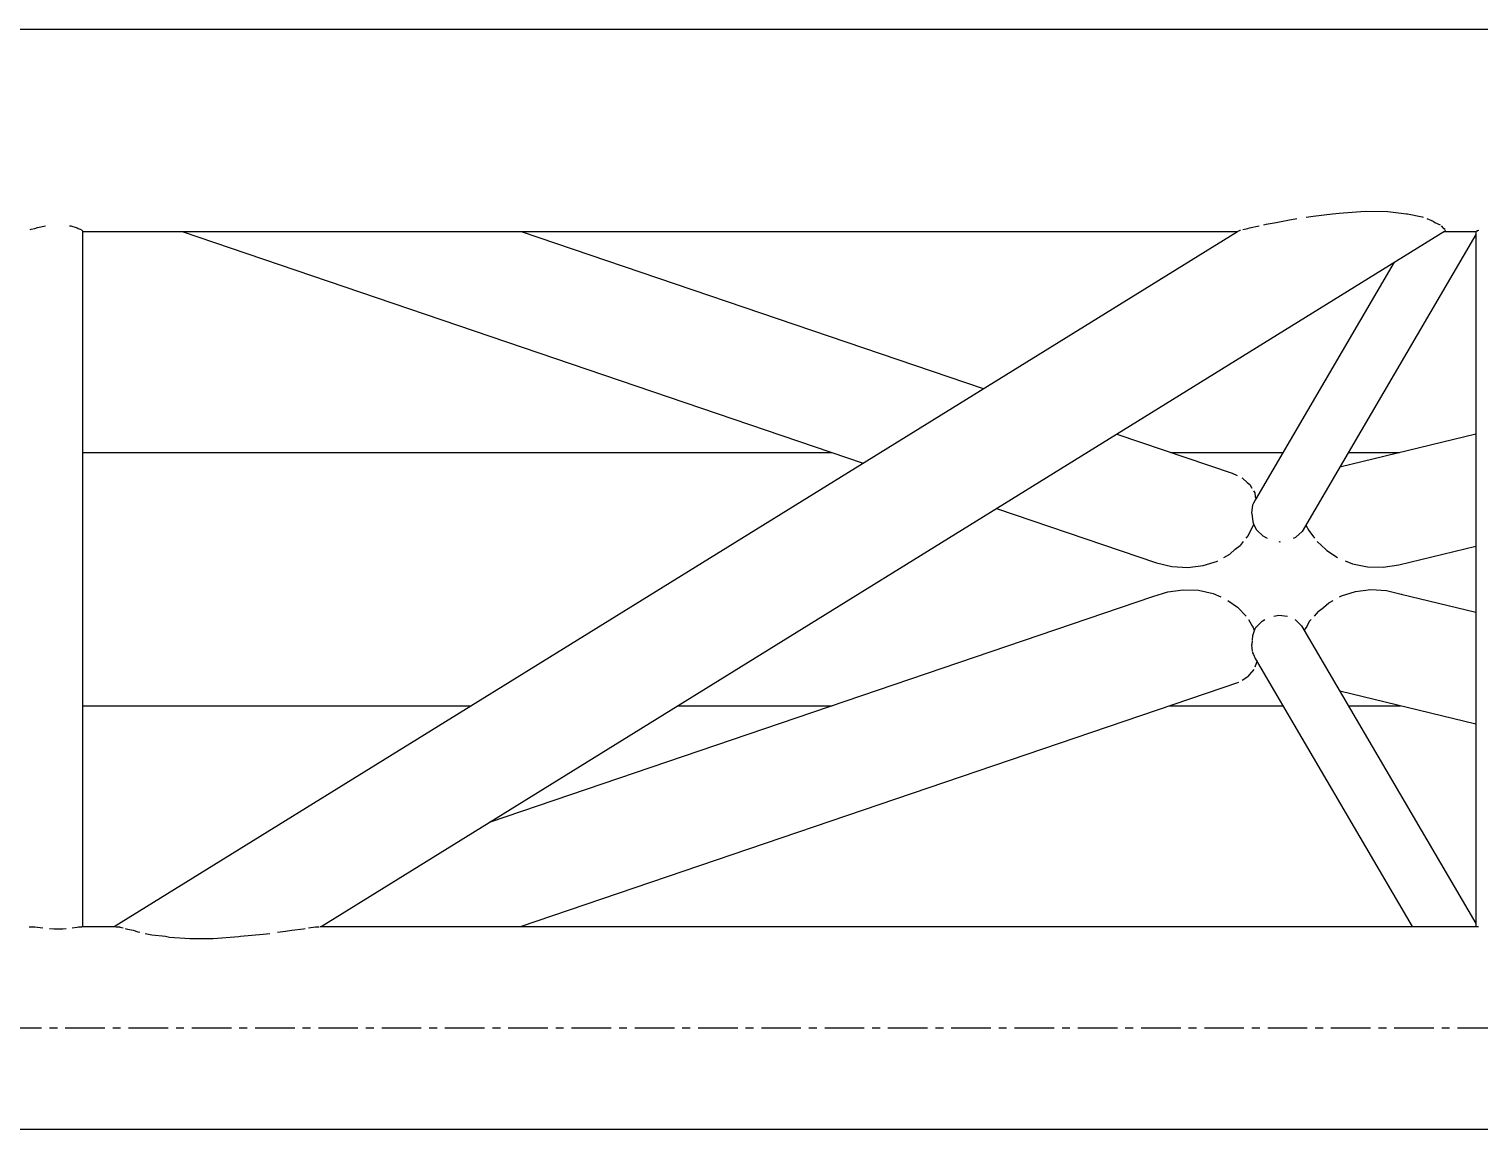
# Model space of a CAD drawing. Header units: millimetres. Extents: x 5143 to 30813, y 232 to 21408.
# Drawn here: x 24006.9 to 24297.9, y 13990 to 14210.6 of the extents above; entities that cross this region are included whole.
import ezdxf

# ---------------------------------------------------------------- set-up
doc = ezdxf.new("R2010")
doc.units = ezdxf.units.MM
doc.header["$LTSCALE"] = 0.25
doc.linetypes.add('CENTER', pattern=[50.8, 31.75, -6.35, 6.35, -6.35])
doc.linetypes.add('XKITLINE00', pattern=[0])

msp = doc.modelspace()

# ---------------------------------------------------------------- linework, layer by layer
at = {"color": 8, "linetype": 'XKITLINE00'}
for p, q in [((23551.03, 14210.57), (24815.89, 14210.57)), ((24269.84, 14173.67), (24275.03, 14174.05)), ((24275.03, 14174.05), (24279.61, 14174.01)), ((24279.61, 14174.01), (24283.37, 14173.54)), ((24008.62, 14170.76), (24010.21, 14171.11)), ((24015.07, 14171.11), (24015.32, 14171.08)), ((24251.84, 14170.67), (24253.79, 14171.11)), ((24254.7, 14171.31), (24255.2, 14171.43)), ((24255.2, 14171.43), (24257.19, 14171.74)), ((24257.19, 14171.74), (24259.57, 14172.26)), ((24259.57, 14172.26), (24261.37, 14172.55)), ((24263.24, 14172.85), (24264.6, 14173.07)), ((24264.6, 14173.07), (24268.52, 14173.48)), ((24268.52, 14173.48), (24269.84, 14173.67)), ((24283.37, 14173.54), (24283.55, 14173.48)), ((24283.55, 14173.48), (24286.5, 14172.92)), ((24286.5, 14172.92), (24286.69, 14172.85)), ((24287.45, 14172.55), (24288.68, 14172.07)), ((24288.68, 14172.07), (24289.02, 14171.74)), ((24289.02, 14171.74), (24290.11, 14171.31)), ((24290.34, 14171.11), (24290.81, 14170.56)), ((24007.15, 14170.35), (24007.36, 14170.43)), ((24007.36, 14170.43), (24008.11, 14170.56)), ((24008.11, 14170.56), (24008.62, 14170.76)), ((24015.32, 14171.08), (24016.58, 14170.71)), ((24016.58, 14170.71), (24016.81, 14170.56)), ((24016.81, 14170.56), (24017.39, 14170.39)), ((24017.39, 14170.39), (24017.43, 14170.35)), ((24017.53, 14170.25), (24017.67, 14170.11)), ((24017.67, 14170.11), (24017.67, 14030.57)), ((24017.67, 14169.97), (24249.4, 14169.97)), ((24024.04, 14030.57), (24249.43, 14169.99)), ((24037.67, 14169.97), (24174.31, 14123.52)), ((24065.53, 14030.57), (24291.16, 14170.14)), ((24105.7, 14169.97), (24198.43, 14138.45)), ((24249.43, 14169.99), (24249.49, 14170)), ((24249.43, 14169.99), (24249.47, 14169.98)), ((24249.47, 14169.98), (24249.95, 14170.23)), ((24249.95, 14170.23), (24250.07, 14170.25)), ((24250.53, 14170.35), (24251.51, 14170.56)), ((24251.51, 14170.56), (24251.84, 14170.67)), ((24297.26, 14169.34), (24262.42, 14109.83)), ((24290.81, 14170.56), (24290.9, 14170.54)), ((24290.89, 14169.97), (24297.26, 14169.97)), ((24290.9, 14170.54), (24291.02, 14170.35)), ((24291.09, 14170.25), (24291.16, 14170.14)), ((24297.26, 14169.99), (24297.34, 14170)), ((24297.26, 14169.99), (24297.38, 14169.98)), ((24297.26, 14169.99), (24297.26, 14030.57)), ((24297.54, 14170.15), (24297.38, 14169.98)), ((24297.54, 14170.15), (24297.85, 14170.25)), ((24280.89, 14163.79), (24253.04, 14116.23)), ((24225.21, 14129.35), (24248.38, 14121.47)), ((24269.99, 14122.77), (24297.26, 14129.4)), ((24017.67, 14125.67), (24167.98, 14125.67)), ((24236.01, 14125.67), (24258.57, 14125.67)), ((24271.69, 14125.67), (24281.92, 14125.67)), ((24248.38, 14121.47), (24249.37, 14121.01)), ((24250.3, 14120.59), (24250.44, 14120.52)), ((24250.44, 14120.52), (24251.4, 14119.63)), ((24251.4, 14119.63), (24251.92, 14119.21)), ((24251.92, 14119.21), (24252.35, 14118.47)), ((24252.66, 14117.96), (24252.91, 14117.53)), ((24253.04, 14116.23), (24252.67, 14115.49)), ((24252.91, 14117.53), (24253.01, 14116.81)), ((24253.01, 14116.81), (24253.13, 14116.41)), ((24201.08, 14114.42), (24233.21, 14103.5)), ((24252.47, 14115.11), (24252.28, 14113.57)), ((24252.28, 14113.57), (24252.32, 14113.38)), ((24252.32, 14113.38), (24252.49, 14111.74)), ((24252.67, 14115.49), (24252.47, 14115.11)), ((24252.02, 14110.02), (24251.58, 14109.02)), ((24252.68, 14111.17), (24252.02, 14110.02)), ((24252.49, 14111.74), (24252.69, 14111.14)), ((24252.69, 14111.14), (24253.27, 14110.14)), ((24253.27, 14110.14), (24253.39, 14110.02)), ((24253.39, 14110.02), (24254.53, 14108.9)), ((24263.16, 14111.1), (24263.78, 14110.01)), ((24263.78, 14110.01), (24264.89, 14108.46)), ((24250.58, 14107.77), (24249.96, 14106.99)), ((24251.58, 14109.02), (24251.13, 14108.46)), ((24254.53, 14108.9), (24255.37, 14108.46)), ((24257.73, 14107.77), (24257.86, 14107.75)), ((24257.86, 14107.75), (24258.08, 14107.77)), ((24260.71, 14108.46), (24261.18, 14108.67)), ((24261.18, 14108.67), (24262.42, 14109.83)), ((24265.43, 14107.77), (24267.18, 14106.22)), ((24246.73, 14104.6), (24247.88, 14105.24)), ((24247.88, 14105.24), (24248.98, 14106.23)), ((24248.98, 14106.23), (24249.96, 14106.99)), ((24267.18, 14106.22), (24267.39, 14106)), ((24267.39, 14106), (24269.48, 14104.6)), ((24281.82, 14103.11), (24297.26, 14106.87)), ((24233.21, 14103.5), (24236.29, 14102.79)), ((24236.29, 14102.79), (24239.45, 14102.61)), ((24239.45, 14102.61), (24242.54, 14102.98)), ((24242.54, 14102.98), (24245.4, 14103.87)), ((24245.4, 14103.87), (24245.44, 14103.89)), ((24271.08, 14103.89), (24272.5, 14103.32)), ((24272.5, 14103.32), (24275.53, 14102.71)), ((24275.53, 14102.71), (24278.69, 14102.64)), ((24278.69, 14102.64), (24281.82, 14103.11)), ((24099.36, 14051.5), (24232.48, 14096.75)), ((24232.48, 14096.75), (24235.43, 14097.7)), ((24235.43, 14097.7), (24238.53, 14098.13)), ((24238.53, 14098.13), (24241.64, 14098.02)), ((24241.64, 14098.02), (24244.58, 14097.37)), ((24244.58, 14097.37), (24246.12, 14096.69)), ((24247.53, 14095.99), (24249.44, 14094.61)), ((24266.67, 14094.54), (24267.78, 14095.51)), ((24267.78, 14095.51), (24268.65, 14095.99)), ((24269.93, 14096.69), (24270.29, 14096.89)), ((24270.29, 14096.89), (24273.14, 14097.78)), ((24273.14, 14097.78), (24276.2, 14098.15)), ((24276.2, 14098.15), (24279.31, 14097.97)), ((24279.31, 14097.97), (24282.31, 14097.25)), ((24282.31, 14097.25), (24282.4, 14097.22)), ((24282.31, 14097.25), (24297.26, 14093.62)), ((24249.44, 14094.61), (24249.49, 14094.54)), ((24249.49, 14094.54), (24251.2, 14092.81)), ((24256.71, 14092.81), (24257.74, 14093)), ((24257.74, 14093), (24259.49, 14092.8)), ((24265.62, 14093.76), (24264.8, 14092.81)), ((24265.62, 14093.76), (24266.67, 14094.54)), ((24251.63, 14092.13), (24252.45, 14090.73)), ((24252.45, 14090.73), (24252.59, 14090.55)), ((24252.8, 14089.87), (24252.46, 14088.86)), ((24252.59, 14090.55), (24252.82, 14089.94)), ((24252.86, 14090.09), (24252.8, 14089.87)), ((24253.15, 14090.6), (24252.86, 14090.09)), ((24253.15, 14090.6), (24253.3, 14090.73)), ((24253.3, 14090.73), (24254.41, 14091.84)), ((24254.41, 14091.84), (24254.96, 14092.13)), ((24260.93, 14092.13), (24261.06, 14092.08)), ((24261.06, 14092.08), (24262.3, 14090.91)), ((24262.3, 14090.91), (24297.26, 14031.21)), ((24263.34, 14090.73), (24262.83, 14090)), ((24263.85, 14091.72), (24263.34, 14090.73)), ((24264.21, 14092.13), (24263.85, 14091.72)), ((24252.29, 14087.22), (24252.26, 14087.02)), ((24252.26, 14087.02), (24252.41, 14085.77)), ((24252.36, 14087.92), (24252.29, 14087.22)), ((24252.46, 14088.86), (24252.38, 14088.08)), ((24252.42, 14085.64), (24252.44, 14085.48)), ((24252.44, 14085.48), (24252.64, 14085.1)), ((24252.64, 14085.1), (24253.02, 14084.36)), ((24253.4, 14083.85), (24252.94, 14082.61)), ((24253.02, 14084.36), (24253.15, 14084.27)), ((24253.02, 14084.36), (24284.51, 14030.57)), ((24251.76, 14081.06), (24251.5, 14080.71)), ((24252.69, 14082.11), (24251.76, 14081.06)), ((24105.56, 14030.57), (24249.74, 14079.59)), ((24250.35, 14079.98), (24251.5, 14080.71)), ((24269.95, 14077.85), (24297.26, 14071.21)), ((24017.67, 14074.87), (24095.66, 14074.87)), ((24137.15, 14074.87), (24168.12, 14074.87)), ((24235.87, 14074.87), (24258.65, 14074.87)), ((24271.69, 14074.87), (24282.18, 14074.87)), ((24006.98, 14030.54), (24007.36, 14030.54)), ((24007.36, 14030.54), (24008.11, 14030.53)), ((24008.11, 14030.53), (24008.62, 14030.42)), ((24008.62, 14030.42), (24009.67, 14030.29)), ((24011.04, 14030.18), (24011.97, 14030.13)), ((24011.97, 14030.13), (24013.73, 14030.13)), ((24013.73, 14030.13), (24014.39, 14030.18)), ((24015.61, 14030.29), (24016.58, 14030.45)), ((24016.58, 14030.45), (24016.82, 14030.53)), ((24016.82, 14030.53), (24017.39, 14030.54)), ((24017.39, 14030.54), (24017.49, 14030.54)), ((24017.55, 14030.57), (24024.22, 14030.57)), ((24024.34, 14030.54), (24025.12, 14030.53)), ((24025.12, 14030.53), (24025.18, 14030.47)), ((24025.18, 14030.47), (24025.81, 14030.29)), ((24026.2, 14030.18), (24026.66, 14030.05)), ((24026.66, 14030.05), (24027.85, 14029.87)), ((24027.85, 14029.87), (24028.78, 14029.5)), ((24028.78, 14029.5), (24029.17, 14029.42)), ((24030.21, 14029.21), (24031.58, 14028.92)), ((24031.58, 14028.92), (24034.34, 14028.62)), ((24034.34, 14028.62), (24035.11, 14028.47)), ((24043.9, 14028.2), (24049.01, 14028.57)), ((24049.01, 14028.57), (24049.39, 14028.62)), ((24049.39, 14028.62), (24053.88, 14029.02)), ((24053.88, 14029.02), (24055.23, 14029.21)), ((24056.82, 14029.42), (24058.42, 14029.63)), ((24058.42, 14029.63), (24059.68, 14029.87)), ((24059.68, 14029.87), (24062.02, 14030.13)), ((24062.02, 14030.13), (24062.31, 14030.18)), ((24062.99, 14030.29), (24064.43, 14030.53)), ((24064.43, 14030.53), (24064.56, 14030.53)), ((24064.56, 14030.53), (24065.15, 14030.54)), ((24065.32, 14030.57), (24297.8, 14030.57)), ((24035.11, 14028.47), (24039.19, 14028.17)), ((24039.19, 14028.17), (24043.9, 14028.2)), ((23551.02, 13989.97), (24815.89, 13989.97))]:
    msp.add_line(p, q, dxfattribs=at)
at = {"color": 8, "linetype": 'CENTER'}
msp.add_line((23430, 14010.27), (24815.89, 14010.27), dxfattribs=at)

doc.saveas('drawing.dxf')
